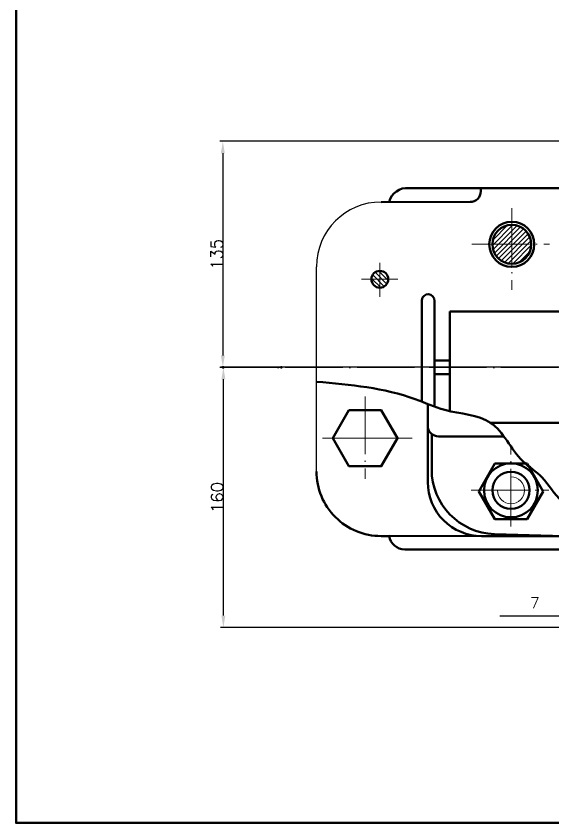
# Model space of a CAD drawing. Header units: millimetres. Extents: x -2231 to 8785, y -478 to 13097.
# Drawn here: x -2231 to 9, y -478 to 2889 of the extents above; entities that cross this region are included whole.
import ezdxf

# ---------------------------------------------------------------- set-up
doc = ezdxf.new("R2010")
doc.units = ezdxf.units.MM
doc.linetypes.add('ACAD_ISO04W100', pattern=[30, 24, -3, 0, -3])
doc.layers.add('11', color=7, linetype='Continuous')
doc.styles.get("Standard").update_dxf_attribs({"font": 'txt', "bigfont": 'gbcbig.shx'})
doc.dimstyles.new('ISO-25', dxfattribs={"dimtxt": 50, "dimasz": 50, "dimexe": 12.5, "dimexo": 0.625, "dimtad": 1, "dimtxsty": 'Standard', "dimcen": 2.5, "dimadec": 0, "dimazin": 0, "dimtfac": 1, "dimtmove": 0, "dimatfit": 3, "dimfxl": 1, "dimarcsym": 0})

# ---------------------------------------------------------------- blocks, each defined once
blk = doc.blocks.new('*D9')
at = {"color": 0, "lineweight": -2, "ltscale": 5, "transparency": 16777216}
for p, q in [((301, 2367.4), (-1380.7, 2367.4)), ((-1368.2, 2317.4), (-1368.2, 1473.3)), ((-1125.3, 1423.3), (-1380.7, 1423.3))]:
    blk.add_line(p, q, dxfattribs=at)
at = {"color": 0, "lineweight": 50, "ltscale": 5, "transparency": 16777216}
for points in [[(-1376.6, 2317.4), (-1359.9, 2317.4), (-1368.2, 2367.4)], [(-1376.6, 1473.3), (-1359.9, 1473.3), (-1368.2, 1423.3)]]:
    blk.add_solid(points, dxfattribs=at)
at = {"layer": '11', "color": 0, "lineweight": 50, "ltscale": 5, "transparency": 16777216}
for p in [(301.7, 2367.4), (-1368.2, 1423.3), (-1124.7, 1423.3)]:
    blk.add_point(p, dxfattribs=at)
at = {"color": 0, "ltscale": 5, "transparency": 16777216, "insert": (-1393.9, 1895.3), "char_height": 50, "attachment_point": 5, "rotation": 90}
blk.add_mtext('135', dxfattribs=at)
blk = doc.blocks.new('*D10')
at = {"color": 0, "lineweight": -2, "ltscale": 5, "transparency": 16777216}
for p, q in [((1324.9, 1423.6), (-1378.5, 1423.6)), ((-1366, 387.4), (-1366, 1373.6)), ((1463.6, 337.4), (-1378.5, 337.4))]:
    blk.add_line(p, q, dxfattribs=at)
at = {"color": 0, "lineweight": 50, "ltscale": 5, "transparency": 16777216}
for points in [[(-1374.3, 1373.6), (-1357.7, 1373.6), (-1366, 1423.6)], [(-1374.3, 387.4), (-1357.7, 387.4), (-1366, 337.4)]]:
    blk.add_solid(points, dxfattribs=at)
at = {"layer": '11', "color": 0, "lineweight": 50, "ltscale": 5, "transparency": 16777216}
for p in [(-1366, 1423.6), (1325.5, 1423.6), (1464.2, 337.4)]:
    blk.add_point(p, dxfattribs=at)
at = {"color": 0, "ltscale": 5, "transparency": 16777216, "insert": (-1391.6, 880.5), "char_height": 50, "attachment_point": 5, "rotation": 90}
blk.add_mtext('160', dxfattribs=at)

msp = doc.modelspace()

# ---------------------------------------------------------------- hatches: boundary and pattern name
at = {"ltscale": 10}
h = msp.add_hatch(dxfattribs=at)
h.set_pattern_fill('ANSI31', color=256, scale=4.5, style=0)
h.set_pattern_definition([(45, (-1088.447, -3.919), (-10.10279, 10.10279), [])])
h.paths.add_polyline_path([(-243.287, 1936.898), (-162.064, 1936.918), (-162.084, 2018.141, 0.41421356)])
h.paths.add_polyline_path([(-162.064, 1936.918), (-80.842, 1936.938, 0.41421356), (-162.084, 2018.141)])
h.paths.add_polyline_path([(-162.045, 1855.696, 0.41421356), (-80.842, 1936.938), (-162.064, 1936.918)])
h.paths.add_polyline_path([(-162.064, 1936.918), (-243.287, 1936.898, 0.41421356), (-162.045, 1855.696)])
at = {"ltscale": 5}
h = msp.add_hatch(dxfattribs=at)
h.set_pattern_fill('ANSI31', color=256, scale=4.5, angle=90, style=0)
h.set_pattern_definition([(135, (-136.622, 213.627), (-10.10279, -10.10279), [])])
h.paths.add_polyline_path([(-713.572, 1826.208, 0.40908394), (-748.105, 1791.064), (-713.572, 1791.064)])
h.paths.add_polyline_path([(-677.806, 1791.064, 0.41936186), (-713.572, 1826.208), (-713.572, 1791.064)])
h.paths.add_polyline_path([(-677.806, 1791.064), (-713.572, 1791.064), (-713.572, 1755.92, 0.41936186)])
h.paths.add_polyline_path([(-713.572, 1755.92), (-713.572, 1791.064), (-748.105, 1791.064, 0.40908394)])

# ---------------------------------------------------------------- linework, layer by layer
at = {"lineweight": 50, "ltscale": 10}
for p, q in [((-591.245, 2171.907), (-469.9, 2171.957)), ((-707.36, 2113.552), (-336.245, 2113.602)), ((-511.514, 1728.382), (-511.441, 1728.382)), ((-537.91, 1704.405), (-537.91, 1703.488)), ((-537.91, 1703.488), (-537.895, 1280.124)), ((-484.963, 1259.497), (-484.971, 1703.488)), ((-390.117, 1656.195), (-421.009, 1656.195)), ((-421.009, 1656.195), (-421.009, 1240.762)), ((-484.967, 1451.783), (-421.009, 1451.783)), ((-484.967, 1395.33), (-421.009, 1395.33)), ((-512.761, 1270.115), (-512.761, 1180.114)), ((-512.761, 1180.114), (-512.819, 944.209)), ((-496.524, 1145.506), (-496.524, 997.635)), ((-467.874, 1135.114), (-194.779, 1134.43)), ((-707.635, 719.257), (-674.464, 719.249)), ((-674.552, 719.761), (-287.874, 719.154)), ((-257.355, 719.147), (-287.874, 719.154)), ((-257.355, 719.147), (56.48, 719.07)), ((-234.577, 727.755), (56.48, 719.07))]:
    msp.add_line(p, q, dxfattribs=at)
at = {"lineweight": 50}
for p, q in [((-469.9, 2171.957), (271.072, 2171.957)), ((271.072, 2171.957), (-469.9, 2171.957)), ((95.322, 1656.195), (-390.117, 1656.195)), ((93.64, 1191.891), (-250.392, 1191.891)), ((1299.197, 663.042), (-608.765, 663.509))]:
    msp.add_line(p, q, dxfattribs=at)
at = {"linetype": 'ACAD_ISO04W100', "lineweight": 50, "ltscale": 10}
msp.add_line((-291.245, 2171.957), (-291.245, 2158.602), dxfattribs=at)
at = {"linetype": 'ACAD_ISO04W100', "lineweight": 20, "ltscale": 10}
for p, q in [((-162.064, 1936.918), (-162.064, 2087.35)), ((-162.064, 2087.35), (-162.064, 1747.167)), ((-328.361, 1936.918), (-4.639, 1936.918)), ((-713.572, 1717.388), (-713.572, 1859.612)), ((-637.801, 1791.064), (-789.343, 1791.064)), ((-789.343, 1791.064), (-713.572, 1791.064)), ((-713.572, 1791.064), (-713.572, 1717.388)), ((-712.956, 1791.064), (-637.801, 1791.064)), ((-774.374, 1244.07), (-774.374, 1301.799)), ((-774.374, 1301.799), (-774.374, 958.302)), ((-639.744, 1127.477), (-951.948, 1127.477)), ((-951.948, 1127.477), (-578.232, 1127.477)), ((-165.423, 759.764), (-165.423, 1099.946)), ((-331.72, 910.195), (-7.998, 910.195))]:
    msp.add_line(p, q, dxfattribs=at)
at = {"lineweight": 30, "ltscale": 10}
msp.add_line((-977.569, 989.323), (-977.36, 1843.618), dxfattribs=at)
at = {"linetype": 'ACAD_ISO04W100', "ltscale": 10}
msp.add_line((1533.142, 1423.592), (-1226.693, 1423.254), dxfattribs=at)
for p, q in [((-465.321, 662.787), (1299.197, 663.218)), ((1131.1, 663.177), (-465.321, 662.787))]:
    msp.add_line(p, q)
at = {"ltscale": 5}
msp.add_line((83.374, 384.358), (-212.033, 384.358), dxfattribs=at)
at = {"lineweight": 50, "ltscale": 5}
msp.add_lwpolyline([(-2231.009, 6628.119), (8784.668, 6628.119), (8784.668, -477.716), (-2231.009, -477.716)], close=True, dxfattribs=at)
msp.add_lwpolyline([(-2231.009, 6628.119), (8784.668, 6628.119), (8784.668, -477.716), (-2231.009, -477.716)], close=True, dxfattribs=at)
at = {"lineweight": 50, "ltscale": 10}
for points in [[(-639.744, 1127.477), (-707.059, 1244.07), (-841.689, 1244.07), (-909.004, 1127.477), (-841.689, 1010.884), (-707.059, 1010.884)], [(-30.793, 905.837), (-98.108, 1022.43), (-232.738, 1022.43), (-300.053, 905.837), (-232.738, 789.244), (-98.108, 789.244)]]:
    msp.add_lwpolyline(points, close=True, dxfattribs=at)
at = {"lineweight": 50}
for centre, radius in [((-162.064, 1936.918), 94.02), ((-165.423, 910.195), 112.235)]:
    msp.add_circle(centre, radius, dxfattribs=at)
at = {"lineweight": 50, "ltscale": 10}
for centre, radius in [((-162.064, 1936.918), 81.222), ((-712.956, 1791.064), 35.15)]:
    msp.add_circle(centre, radius, dxfattribs=at)
at = {"lineweight": 50, "ltscale": 5}
msp.add_circle((-165.423, 910.195), 77.3, dxfattribs=at)
at = {"lineweight": 50, "ltscale": 10}
for centre, radius, start, end in [((-598.201, 2093.194), 79.019, 84.950241, 165.070552), ((-336.245, 2158.602), 45, 270, 0), ((-511.478, 1701.824), 26.558, 356.407282, 174.42217), ((-467.761, 1180.114), 45, 180, 269.856487), ((-707.569, 989.257), 270, 179.985988, 269.985988), ((-226.524, 997.635), 270, 180, 268.290867), ((-287.819, 944.154), 225, 179.985988, 269.985988), ((-608.031, 730.963), 67.458, 189.558531, 269.376224)]:
    msp.add_arc(centre, radius, start, end, dxfattribs=at)
at = {"lineweight": 30, "ltscale": 10}
msp.add_arc((-707.36, 1843.552), 270, 90, 179.985988, dxfattribs=at)
at = {"lineweight": 20, "ltscale": 5}
msp.add_arc((-165.423, 910.195), 55.997, 180, 90, dxfattribs=at)
at = {"lineweight": 50, "ltscale": 10}
msp.add_spline([(-977.477, 1363.504), (-565.48, 1290.754), (-441.794, 1245.736), (-250.392, 1191.891), (-116.082, 1031.826), (-36.108, 964.72), (47.273, 865.35), (145.54, 782.894), (157.002, 717.893), (157.015, 662.939)], degree=3, dxfattribs=at)

# ---------------------------------------------------------------- texts
at = {"ltscale": 5}
msp.add_text('7', height=45, dxfattribs=at).set_placement((-85.157, 418.486))

# ---------------------------------------------------------------- dimensions: what is measured, and where the dimension line sits
for base, p1, p2, text, picture, middle in [((-1368.234, 1423.267), (301.672, 2367.427), (-1124.699, 1423.267), '135', '*D9', (-1393.859, 1895.347)), ((-1366.004, 1423.566), (1464.192, 337.427), (1325.547, 1423.566), '160', '*D10', (-1391.629, 880.497))]:
    dim = msp.add_linear_dim(base=base, p1=p1, p2=p2, angle=90, text=text, dimstyle='ISO-25', dxfattribs=at)
    dim.commit()
    dim.dimension.update_dxf_attribs({"geometry": picture, "text_midpoint": middle})

doc.saveas('drawing.dxf')
